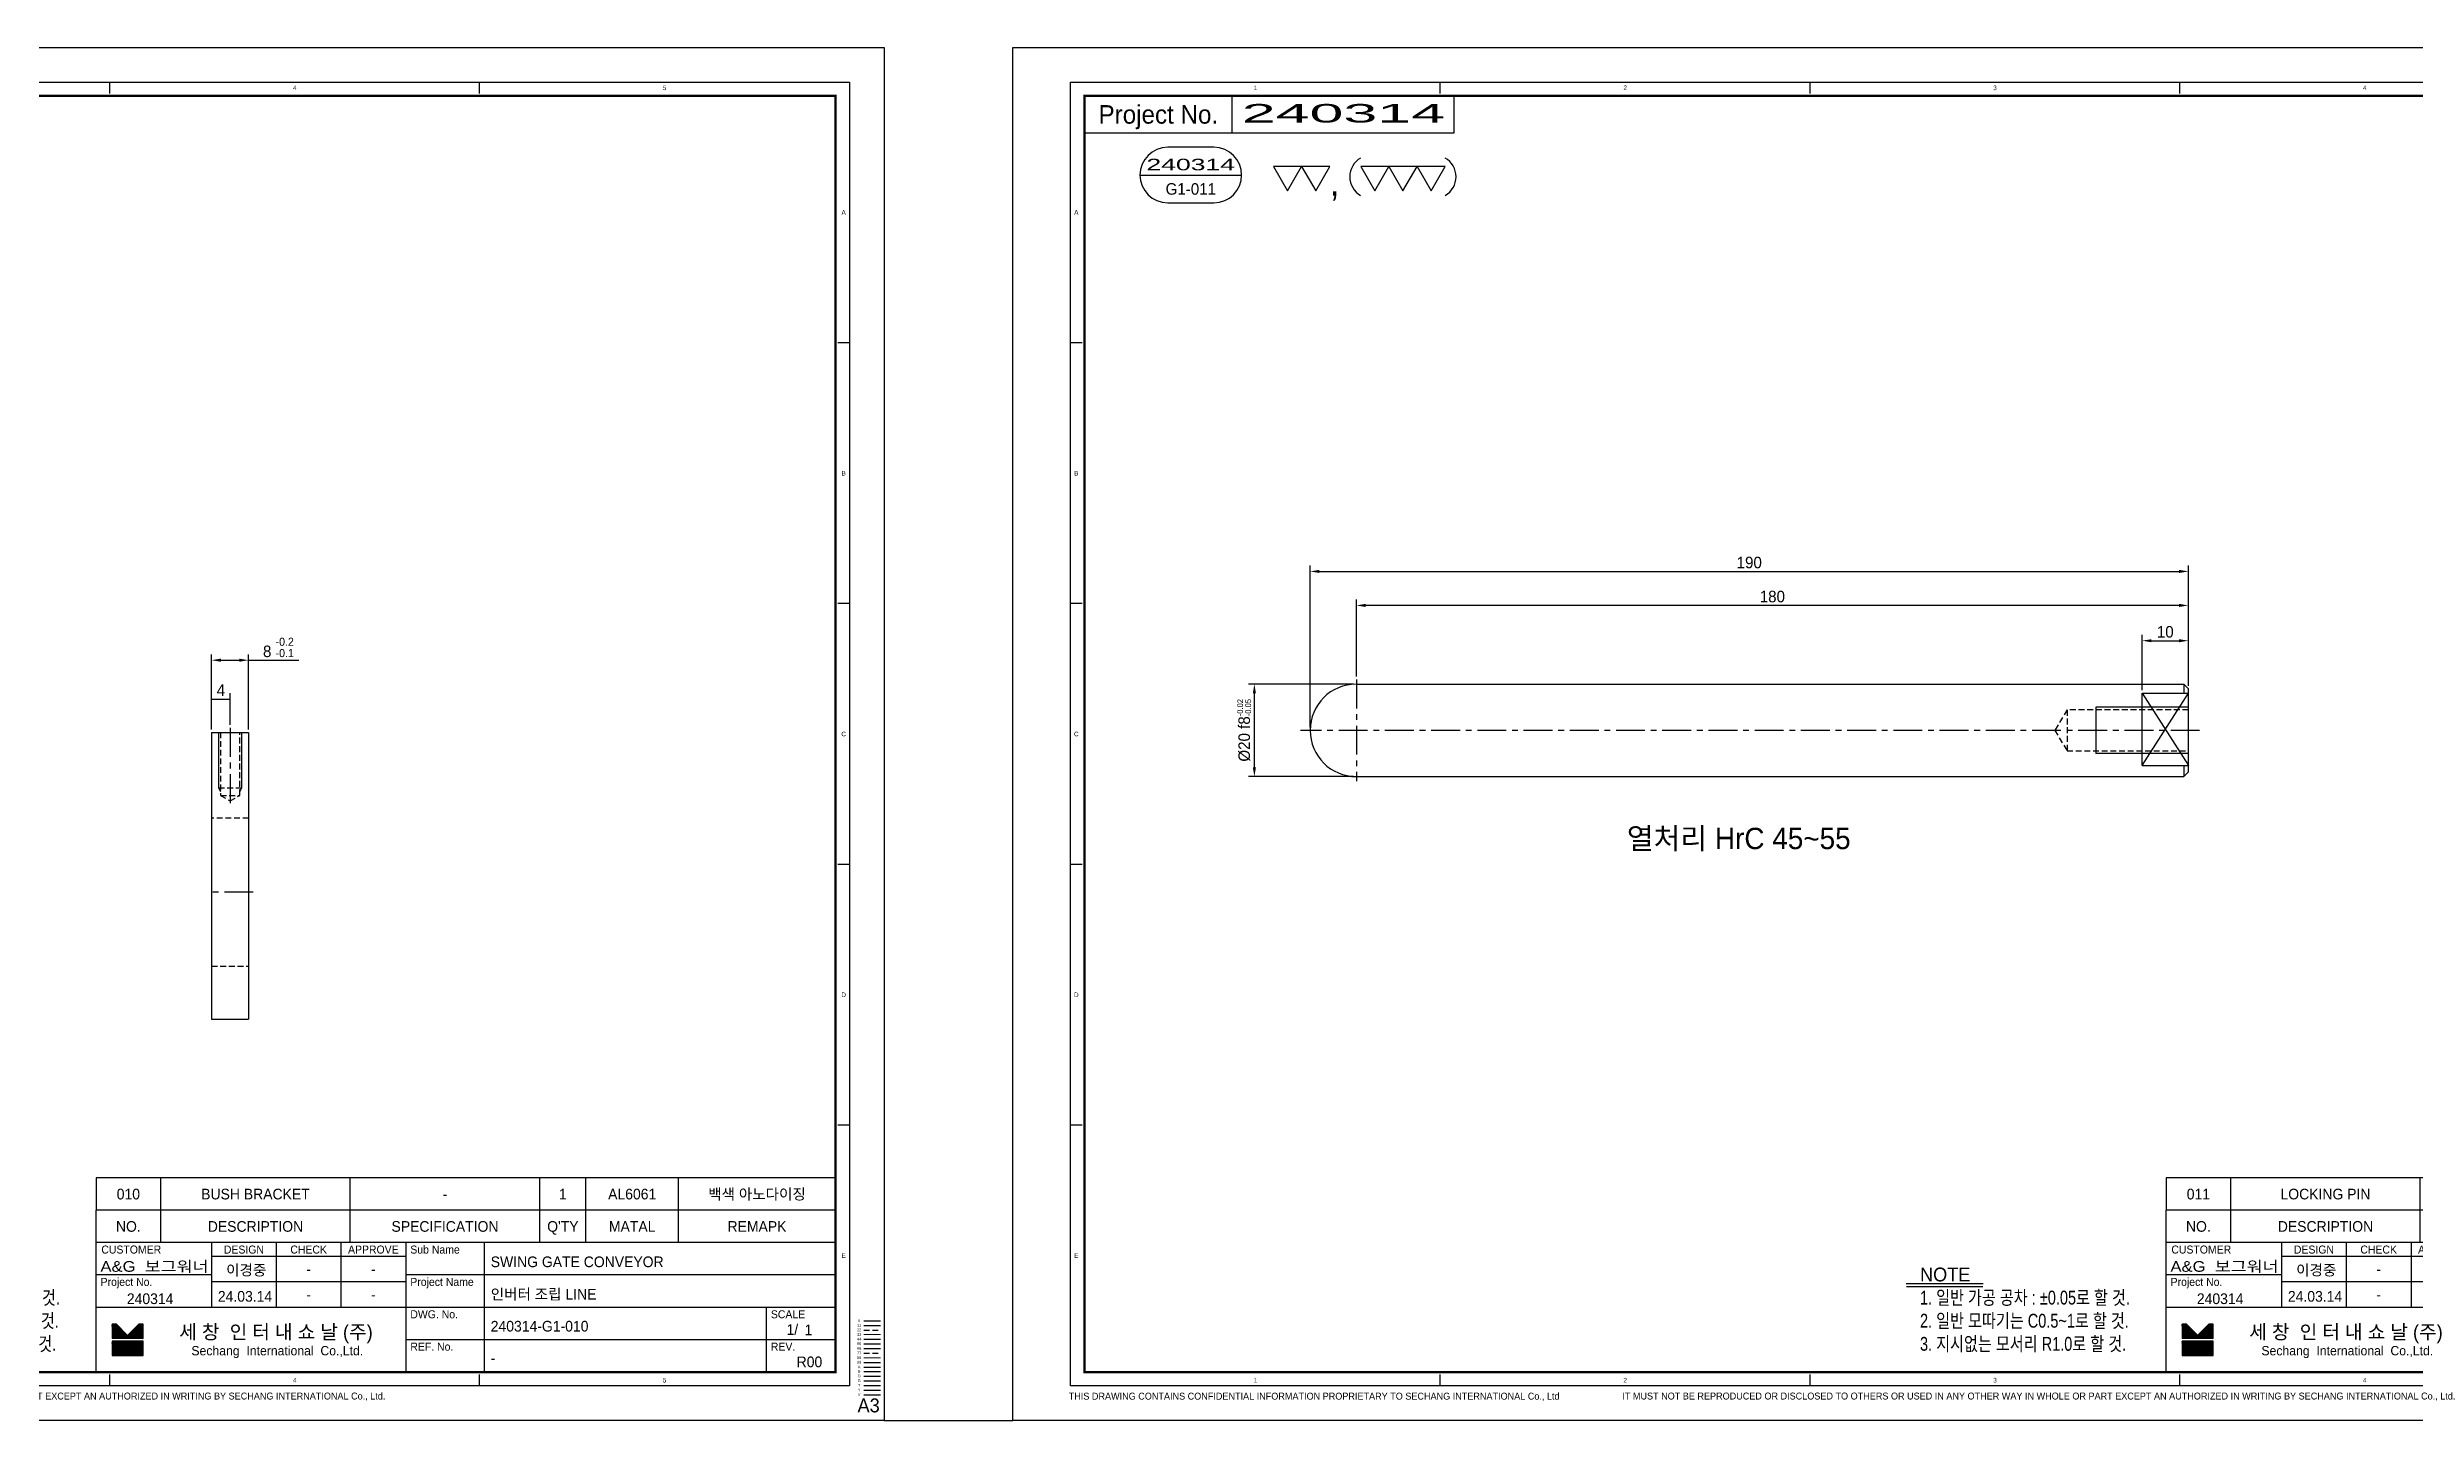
# Model space of a CAD drawing. Header units: inches. Extents: x 0 to 77285, y -118 to 40065.
# Drawn here: x 72511 to 73023, y 14981 to 15278 of the extents above; entities that cross this region are included whole.
import ezdxf
from ezdxf.enums import TextEntityAlignment as Align

# ---------------------------------------------------------------- set-up
doc = ezdxf.new("R2010")
doc.units = ezdxf.units.IN
doc.header["$LTSCALE"] = 5
doc.header["$MEASUREMENT"] = 0
for name, pattern in [('CENTER', [2, 1.25, -0.25, 0.25, -0.25]), ('HIDDEN', [0.375, 0.25, -0.125]), ('PHANTOM', [2.5, 1.25, -0.25, 0.25, -0.25, 0.25, -0.25])]:
    doc.linetypes.add(name, pattern=pattern)
for name, color, linetype in [('11', 1, 'CENTER'), ('22', 2, 'HIDDEN'), ('44', 4, 'Continuous'), ('55', 5, 'Continuous'), ('66', 6, 'PHANTOM'), ('77', 40, 'HIDDEN'), ('99', 181, 'Continuous'), ('A', 8, 'Continuous'), ('B', 123, 'Continuous'), ('D', 3, 'Continuous'), ('G', 231, 'Continuous'), ('T', 3, 'Continuous'), ('VV', 1, 'Continuous'), ('Y', 60, 'Continuous')]:
    doc.layers.add(name, color=color, linetype=linetype)
doc.layers.add('33', color=3, linetype='PHANTOM', lineweight=9)
doc.layers.add('88', color=35, linetype='Continuous', lineweight=5)
doc.styles.add('SCI', font='')
doc.styles.get('SCI').set_extended_font_data('Gulim')
doc.dimstyles.new('SCH', dxfattribs={"dimtxt": 2.5, "dimasz": 2, "dimexe": 1.25, "dimexo": 0.625, "dimtad": 1, "dimdec": 8, "dimtxsty": 'SCI', "dimcen": 2.5, "dimclrd": 4, "dimclre": 4, "dimclrt": 7, "dimadec": 8, "dimazin": 2, "dimtfac": 1, "dimtdec": 8, "dimtmove": 0, "dimatfit": 3, "dimfxl": 1, "dimarcsym": 0})

# ---------------------------------------------------------------- blocks, each defined once
blk = doc.blocks.new('A$C85a0b162')
for p, q in [((-180, 10), (-1, 10)), ((-10, -7.64), (-10, 8.05)), ((-10, 8.05), (0, 8.05)), ((-10, -7.64), (0, 8.05)), ((-10, 8.05), (0, -7.64)), ((0, 9), (-1, 10)), ((-1, 10), (-1, 8.05)), ((0, -9), (0, 9)), ((-180, -10), (-1, -10)), ((-10, -7.64), (0, -7.64)), ((-1, -7.64), (-1, -10)), ((-1, -10), (0, -9))]:
    blk.add_line(p, q)
blk.add_arc((-180, 0), 10, 90, 270)
at = {"layer": '11'}
for p, q in [((-180, 11), (-180, -11)), ((2.44, 0), (-192.07, 0))]:
    blk.add_line(p, q, dxfattribs=at)
at = {"layer": '22'}
for p, q in [((-26.25, 4.4), (-28.89, 0)), ((-28.89, 0), (-26.25, -4.4)), ((-26.25, 4.4), (-26.25, -4.4)), ((0, 4.4), (-26.25, 4.4)), ((-26.25, -4.4), (0, -4.4))]:
    blk.add_line(p, q, dxfattribs=at)
at = {"layer": 'T'}
for p, q in [((0, 5), (-20, 5)), ((-20, 5), (-20, -5)), ((0, -5), (-20, -5))]:
    blk.add_line(p, q, dxfattribs=at)
blk = doc.blocks.new('A$C11216098')
for p, q in [((-62, -8), (-62, 0)), ((0, 0), (-62, 0)), ((0, -8), (0, 0)), ((0, -8), (-62, -8))]:
    blk.add_line(p, q)
at = {"layer": '11'}
for p, q in [((-34.5, 1), (-34.5, -9)), ((1, -4), (-15.79, -4))]:
    blk.add_line(p, q, dxfattribs=at)
at = {"layer": '22'}
for p, q in [((-50.5, -8), (-50.5, 0)), ((-18.5, 0), (-18.5, -8)), ((-14.79, -4), (-13.6, -1.93)), ((-13.6, -6.07), (-14.79, -4)), ((-13.6, -1.93), (0, -1.93)), ((-13.6, -6.07), (-13.6, -1.93)), ((-12, -6.5), (-12, -1.5)), ((0, -6.07), (-13.6, -6.07))]:
    blk.add_line(p, q, dxfattribs=at)
at = {"layer": 'T'}
for p, q in [((-12.75, -1.93), (-12, -1.5)), ((-12, -1.5), (0, -1.5)), ((-12, -6.5), (-12.75, -6.07)), ((0, -6.5), (-12, -6.5))]:
    blk.add_line(p, q, dxfattribs=at)
blk = doc.blocks.new('J2')
for p, q in [((0, 2.25), (-2.6, 2.25)), ((-2.6, 2.25), (-1.3, 0)), ((-1.3, 0), (0, 2.25)), ((2.6, 2.25), (0, 2.25)), ((0, 2.25), (1.3, 0)), ((1.3, 0), (2.6, 2.25))]:
    blk.add_line(p, q)
blk = doc.blocks.new('J3')
for p, q in [((-3.9, 2.25), (-2.6, 0)), ((-1.3, 2.25), (-3.9, 2.25)), ((-2.6, 0), (-1.3, 2.25)), ((-1.3, 2.25), (0, 0)), ((1.3, 2.25), (-1.3, 2.25)), ((0, 0), (1.3, 2.25)), ((1.3, 2.25), (2.6, 0)), ((3.9, 2.25), (1.3, 2.25)), ((2.6, 0), (3.9, 2.25))]:
    blk.add_line(p, q)
blk = doc.blocks.new('A$C645fd8c3')
at = {"linetype": 'Continuous'}
h = blk.add_hatch(dxfattribs=at)
h.set_pattern_fill('ANSI31', color=5, scale=0.563055, style=0)
h.set_pattern_definition([(45, (-482.600826, -378.99261), (-0.04976753, 0.04976753), [])])
h.paths.add_polyline_path([(259.73, -279.27), (259.73, -276.17), (258.74, -276.17), (256.35, -278.56), (253.96, -276.17), (252.97, -276.17), (252.97, -279.27)])
h.paths.add_polyline_path([(252.97, -279.83), (252.97, -282.93), (259.73, -282.93), (259.73, -279.83)])
at = {"color": 2}
for p, q in [((12.5, -289.5), (12.5, -7.5)), ((12.5, -7.5), (412.5, -7.5)), ((92.5, -10), (92.5, -7.5)), ((172.5, -10), (172.5, -7.5)), ((252.5, -10), (252.5, -7.5)), ((332.5, -10), (332.5, -7.5)), ((412.5, -7.5), (412.5, -289.5)), ((15, -63.9), (12.5, -63.9)), ((412.5, -63.9), (410, -63.9)), ((15, -120.3), (12.5, -120.3)), ((412.5, -120.3), (410, -120.3)), ((15, -176.7), (12.5, -176.7)), ((412.5, -176.7), (410, -176.7)), ((15, -233.1), (12.5, -233.1)), ((412.5, -233.1), (410, -233.1)), ((412.5, -289.5), (12.5, -289.5)), ((92.5, -289.5), (92.5, -287)), ((172.5, -289.5), (172.5, -287)), ((252.5, -289.5), (252.5, -287)), ((332.5, -289.5), (332.5, -287))]:
    blk.add_line(p, q, dxfattribs=at)
at = {"color": 40}
for p, q in [((47.5, -18.5), (47.5, -10.5)), ((95.5, -18.5), (95.5, -10.5))]:
    blk.add_line(p, q, dxfattribs=at)
at = {"color": 7, "linetype": 'Continuous'}
blk.add_line((27.52, -27.62), (49.52, -27.62), dxfattribs=at)
for p, q in [((409.5, -244.5), (249.5, -244.5)), ((249.5, -244.5), (249.5, -251.5)), ((249.5, -286.5), (249.5, -251.5)), ((409.5, -251.5), (249.5, -251.5)), ((409.5, -258.5), (249.5, -258.5)), ((316.5, -258.5), (316.5, -286.5)), ((316.5, -261.5), (274.5, -261.5)), ((316.5, -267), (274.5, -267)), ((415.59, -275.4), (419.2, -275.4))]:
    blk.add_line(p, q)
at = {"color": 3}
for p, q in [((263.5, -251.5), (263.5, -244.5)), ((304.5, -251.5), (304.5, -244.5)), ((345.5, -251.5), (345.5, -244.5)), ((355.5, -251.5), (355.5, -244.5)), ((375.5, -251.5), (375.5, -244.5)), ((263.5, -258.5), (263.5, -251.5)), ((304.5, -258.5), (304.5, -251.5)), ((345.5, -258.5), (345.5, -251.5)), ((355.5, -258.5), (355.5, -251.5)), ((375.5, -258.5), (375.5, -251.5)), ((274.5, -258.5), (274.5, -272.5)), ((288.5, -258.5), (288.5, -272.5)), ((302.5, -258.5), (302.5, -272.5)), ((333.5, -258.5), (333.5, -286.5)), ((274.5, -265.5), (249.5, -265.5)), ((409.58, -265.5), (316.5, -265.5)), ((409.5, -272.5), (249.5, -272.5)), ((409.58, -279.5), (316.5, -279.5))]:
    blk.add_line(p, q, dxfattribs=at)
at = {"color": 5, "linetype": 'Continuous'}
for p, q in [((252.97, -276.17), (252.97, -279.27)), ((253.96, -276.17), (252.97, -276.17)), ((253.96, -276.17), (256.35, -278.56)), ((258.74, -276.17), (256.35, -278.56)), ((259.73, -276.17), (258.74, -276.17)), ((259.73, -279.27), (259.73, -276.17)), ((259.73, -279.27), (252.97, -279.27)), ((252.97, -279.83), (252.97, -282.93)), ((259.73, -279.83), (252.97, -279.83)), ((259.73, -282.93), (259.73, -279.83)), ((252.97, -282.93), (259.73, -282.93))]:
    blk.add_line(p, q, dxfattribs=at)
at = {"color": 40, "const_width": 0.5}
blk.add_lwpolyline([(15.5, -286.5), (15.5, -10.5), (409.5, -10.5), (409.5, -286.5)], close=True, dxfattribs=at)
at = {"color": 40}
blk.add_lwpolyline([(15.5, -18.5), (95.5, -18.5)], dxfattribs=at)
blk.add_lwpolyline([(33.52, -21.62, 1), (33.52, -33.62), (43.52, -33.62, 1), (43.52, -21.62)], format="xyb", close=True)
at = {"const_width": 0.257}
blk.add_lwpolyline([(193.31, -268.04), (209.91, -268.04)], dxfattribs=at)
at = {"color": 3}
blk.add_lwpolyline([(193.31, -267.35), (209.91, -267.35)], dxfattribs=at)
for centre, start, end in [((77.61, -27.99), 120, 240), ((91.22, -27.99), 300, 60)]:
    blk.add_arc(centre, 4.69, start, end)
at = {"layer": '11'}
blk.add_line((415.59, -276.4), (419.2, -276.4), dxfattribs=at)
at = {"layer": '22'}
blk.add_line((415.59, -277.4), (419.2, -277.4), dxfattribs=at)
at = {"layer": '33'}
blk.add_line((415.59, -278.4), (419.2, -278.4), dxfattribs=at)
at = {"layer": '44'}
blk.add_line((415.59, -279.4), (419.2, -279.4), dxfattribs=at)
at = {"layer": '55'}
blk.add_line((415.59, -280.4), (419.2, -280.4), dxfattribs=at)
at = {"layer": '66'}
blk.add_line((415.59, -281.4), (419.2, -281.4), dxfattribs=at)
at = {"layer": '77'}
blk.add_line((415.59, -282.4), (419.2, -282.4), dxfattribs=at)
at = {"layer": '88'}
blk.add_line((415.59, -283.4), (419.2, -283.4), dxfattribs=at)
at = {"layer": '99'}
blk.add_line((415.59, -284.4), (419.2, -284.4), dxfattribs=at)
at = {"layer": 'A'}
blk.add_line((415.59, -285.4), (419.2, -285.4), dxfattribs=at)
at = {"layer": 'B'}
blk.add_line((415.59, -286.4), (419.2, -286.4), dxfattribs=at)
at = {"layer": 'D'}
blk.add_line((415.59, -287.4), (419.2, -287.4), dxfattribs=at)
at = {"layer": 'Defpoints', "color": 1}
blk.add_lwpolyline([(0, -297), (0, 0), (420, 0), (420, -297)], close=True, dxfattribs=at)
at = {"layer": 'G'}
blk.add_line((415.59, -288.4), (419.2, -288.4), dxfattribs=at)
at = {"layer": 'T'}
for p, q in [((394.5, -272.5), (394.5, -286.5)), ((415.59, -289.4), (419.2, -289.4))]:
    blk.add_line(p, q, dxfattribs=at)
at = {"layer": 'VV'}
blk.add_line((415.59, -291.4), (419.2, -291.4), dxfattribs=at)
at = {"layer": 'Y'}
blk.add_line((415.59, -290.4), (419.2, -290.4), dxfattribs=at)
at = {"xscale": 2.34375, "yscale": 2.34375, "zscale": 2.34375}
for name, p in [('J2', (62.5, -31.03)), ('J3', (84.42, -31.03))]:
    blk.add_blockref(name, p, dxfattribs=at)
at = {"color": 2, "style": 'SCI'}
for s, p in [('1', (52.5, -8.75)), ('2', (132.5, -8.75)), ('3', (212.5, -8.75)), ('4', (292.5, -8.75)), ('5', (372.5, -8.75)), ('A', (13.75, -35.7)), ('A', (411.25, -35.7)), ('B', (13.75, -92.1)), ('B', (411.25, -92.1)), ('C', (13.75, -148.5)), ('C', (411.25, -148.5)), ('D', (13.75, -204.9)), ('D', (411.25, -204.9)), ('E', (13.75, -261.3)), ('E', (411.25, -261.3)), ('E', (411.25, -261.3)), ('1', (52.5, -288.25)), ('2', (132.5, -288.25)), ('3', (212.5, -288.25)), ('4', (292.5, -288.25)), ('5', (372.5, -288.25))]:
    blk.add_text(s, height=1, dxfattribs=at).set_placement(p, align=Align.MIDDLE_CENTER)
at = {"style": 'SCI'}
for s, height, p in [('Project No.', 4, (31.5, -14.5)), (',', 5.86, (69.61, -29.14)), ('NO.', 2.308, (256.5, -255)), ('DESCRIPTION', 2.3077, (284, -255)), ('SPECIFICATION', 2.3077, (325, -255)), ("Q'TY", 2.308, (350.5, -255)), ('MATAL', 2.308, (365.5, -255)), ('REMAPK', 2.308, (392.5, -255)), ('DESIGN', 1.731, (281.5, -260)), ('CHECK', 1.731, (295.5, -260)), ('APPROVE', 1.731, (309.5, -260)), ('이경중', 2.308, (282, -264.44)), ('-', 2.31, (295.5, -264.25)), ('-', 2.31, (309.5, -264.25)), ('세 창  인 터 내 쇼 날 (주)', 3.0296, (288.44, -277.82)), ('0', 0.6, (414.6, -275.37)), ('Sechang  International  Co.,Ltd.', 2.0198, (288.72, -281.87))]:
    blk.add_text(s, height=height, dxfattribs=at).set_placement(p, align=Align.MIDDLE_CENTER)
for s, height, p in [('CUSTOMER', 1.731, (250.65, -260)), ('Sub Name', 1.731, (317.5, -260)), ('Project No.', 1.7308, (250.5, -267)), ('Project Name', 1.7308, (317.5, -267)), ('DWG. No.', 1.731, (317.5, -274)), ('SCALE', 1.731, (395.5, -274)), ('REF. No.', 1.731, (317.5, -281)), ('REV.', 1.731, (395.5, -281))]:
    blk.add_text(s, height=height, dxfattribs=at).set_placement(p, align=Align.MIDDLE_LEFT)
at = {"color": 40, "style": 'SCI'}
for s, height, p in [('-', 2.31, (295.5, -269.75)), ('-', 2.31, (309.5, -269.75)), ('1/', 2.308, (400.15, -277.29))]:
    blk.add_text(s, height=height, dxfattribs=at).set_placement(p, align=Align.MIDDLE_CENTER)
at = {"color": 3, "linetype": 'Continuous', "style": 'SCI'}
for s, p in [('THIS DRAWING CONTAINS CONFIDENTIAL INFORMATION PROPRIETARY TO SECHANG INTERNATIONAL Co., Ltd  ', (12.11, -292.46)), ('IT MUST NOT BE REPRODUCED OR DISCLOSED TO OTHERS OR USED IN ANY OTHER WAY IN WHOLE OR PART EXCEPT AN AUTHORIZED IN WRITING BY SECHANG INTERNATIONAL Co., Ltd.', (131.88, -292.43))]:
    blk.add_text(s, height=1.5, dxfattribs=at).set_placement(p)
at = {"color": 2, "style": 'SCI'}
blk.add_text('A3', height=3, dxfattribs=at).set_placement((419.05, -296.11), align=Align.BOTTOM_RIGHT)
at = {"color": 40, "insert": (196.28, -263.89), "char_height": 3, "attachment_point": 1, "style": 'SCI'}
blk.add_mtext_dynamic_manual_height_columns('NOTE{\\W0.8;\\P1. 일반 가공 공차 : %%P0.05로 할 것.\\P2. 일반 모따기는 C0.5~1로 할 것.\\P3. 지시없는 모서리 R1.0로 할 것.}', width=205.982, gutter_width=1.29, heights=[0], dxfattribs=at)
at = {"layer": '11', "style": 'SCI'}
blk.add_text('11', height=0.6, dxfattribs=at).set_placement((414.6, -276.37), align=Align.MIDDLE_CENTER)
at = {"layer": '22', "style": 'SCI'}
blk.add_text('22', height=0.6, dxfattribs=at).set_placement((414.6, -277.37), align=Align.MIDDLE_CENTER)
at = {"layer": '33', "style": 'SCI'}
blk.add_text('33', height=0.6, dxfattribs=at).set_placement((414.6, -278.37), align=Align.MIDDLE_CENTER)
at = {"layer": '44', "style": 'SCI'}
blk.add_text('44', height=0.6, dxfattribs=at).set_placement((414.6, -279.37), align=Align.MIDDLE_CENTER)
at = {"layer": '55', "style": 'SCI'}
blk.add_text('55', height=0.6, dxfattribs=at).set_placement((414.6, -280.37), align=Align.MIDDLE_CENTER)
at = {"layer": '66', "style": 'SCI'}
blk.add_text('66', height=0.6, dxfattribs=at).set_placement((414.6, -281.37), align=Align.MIDDLE_CENTER)
at = {"layer": '77', "style": 'SCI'}
blk.add_text('77', height=0.6, dxfattribs=at).set_placement((414.6, -282.37), align=Align.MIDDLE_CENTER)
at = {"layer": '88', "style": 'SCI'}
blk.add_text('88', height=0.6, dxfattribs=at).set_placement((414.6, -283.37), align=Align.MIDDLE_CENTER)
at = {"layer": '99', "style": 'SCI'}
blk.add_text('99', height=0.6, dxfattribs=at).set_placement((414.6, -284.37), align=Align.MIDDLE_CENTER)
at = {"layer": 'A', "style": 'SCI'}
blk.add_text('A', height=0.6, dxfattribs=at).set_placement((414.6, -285.37), align=Align.MIDDLE_CENTER)
at = {"layer": 'B', "style": 'SCI'}
blk.add_text('B', height=0.6, dxfattribs=at).set_placement((414.6, -286.37), align=Align.MIDDLE_CENTER)
at = {"layer": 'D', "style": 'SCI'}
blk.add_text('D', height=0.6, dxfattribs=at).set_placement((414.6, -287.37), align=Align.MIDDLE_CENTER)
at = {"layer": 'G', "style": 'SCI'}
blk.add_text('G', height=0.6, dxfattribs=at).set_placement((414.6, -288.37), align=Align.MIDDLE_CENTER)
at = {"layer": 'T', "style": 'SCI'}
blk.add_text('T', height=0.6, dxfattribs=at).set_placement((414.6, -289.37), align=Align.MIDDLE_CENTER)
at = {"layer": 'VV', "style": 'SCI'}
blk.add_text('V', height=0.6, dxfattribs=at).set_placement((414.6, -291.37), align=Align.MIDDLE_CENTER)
at = {"layer": 'Y', "style": 'SCI'}
blk.add_text('Y', height=0.6, dxfattribs=at).set_placement((414.6, -290.37), align=Align.MIDDLE_CENTER)
blk = doc.blocks.new('*D1584')
at = {"color": 4, "lineweight": -2, "transparency": 16777216}
for p, q in [((72546.42, 15130.43), (72546.42, 15138.29)), ((72546.42, 15137.04), (72550.42, 15137.04)), ((72550.42, 15131.43), (72550.42, 15138.29))]:
    blk.add_line(p, q, dxfattribs=at)
at = {"layer": 'Defpoints', "color": 0, "transparency": 16777216}
for p in [(72550.42, 15137.04), (72546.42, 15129.8), (72550.42, 15130.8)]:
    blk.add_point(p, dxfattribs=at)
at = {"color": 7, "transparency": 16777216, "insert": (72548.42, 15138.95), "char_height": 2.5, "attachment_point": 5, "style": 'SCI'}
blk.add_mtext('4', dxfattribs=at)
blk = doc.blocks.new('*D1585')
at = {"color": 4, "lineweight": -2, "transparency": 16777216}
for p, q in [((72546.42, 15130.43), (72546.42, 15146.69)), ((72548.42, 15145.44), (72552.42, 15145.44)), ((72554.42, 15130.43), (72554.42, 15146.69)), ((72554.42, 15145.44), (72565.32, 15145.44))]:
    blk.add_line(p, q, dxfattribs=at)
at = {"color": 4, "transparency": 16777216}
for points in [[(72548.42, 15145.77), (72548.42, 15145.1), (72546.42, 15145.44)], [(72552.42, 15145.77), (72552.42, 15145.1), (72554.42, 15145.44)]]:
    blk.add_solid(points, dxfattribs=at)
at = {"layer": 'Defpoints', "color": 0, "transparency": 16777216}
for p in [(72554.42, 15145.44), (72546.42, 15129.8), (72554.42, 15129.8)]:
    blk.add_point(p, dxfattribs=at)
at = {"color": 7, "transparency": 16777216, "insert": (72560.87, 15148.18), "char_height": 2.5, "attachment_point": 5, "style": 'SCI'}
blk.add_mtext('8 {\\H0.7x;\\S-0.2^ -0.1;} ', dxfattribs=at)
blk = doc.blocks.new('*D1592')
at = {"color": 4, "lineweight": -2, "transparency": 16777216}
for p, q in [((72964.07, 15138.94), (72964.07, 15150.9)), ((72966.07, 15149.65), (72972.07, 15149.65)), ((72974.07, 15139.89), (72974.07, 15150.9))]:
    blk.add_line(p, q, dxfattribs=at)
at = {"color": 4, "transparency": 16777216}
for points in [[(72966.07, 15149.98), (72966.07, 15149.32), (72964.07, 15149.65)], [(72972.07, 15149.98), (72972.07, 15149.32), (72974.07, 15149.65)]]:
    blk.add_solid(points, dxfattribs=at)
at = {"layer": 'Defpoints', "color": 0, "transparency": 16777216}
for p in [(72974.07, 15149.65), (72974.07, 15139.27), (72964.07, 15138.31)]:
    blk.add_point(p, dxfattribs=at)
at = {"color": 7, "transparency": 16777216, "insert": (72969.07, 15151.56), "char_height": 2.5, "attachment_point": 5, "style": 'SCI'}
blk.add_mtext('10', dxfattribs=at)
blk = doc.blocks.new('*D1593')
at = {"color": 4, "lineweight": -2, "transparency": 16777216}
for p, q in [((72794.07, 15141.89), (72794.07, 15158.53)), ((72972.07, 15157.28), (72796.07, 15157.28)), ((72974.07, 15139.89), (72974.07, 15158.53))]:
    blk.add_line(p, q, dxfattribs=at)
at = {"color": 4, "transparency": 16777216}
for points in [[(72796.07, 15157.62), (72796.07, 15156.95), (72794.07, 15157.28)], [(72972.07, 15157.62), (72972.07, 15156.95), (72974.07, 15157.28)]]:
    blk.add_solid(points, dxfattribs=at)
at = {"layer": 'Defpoints', "color": 0, "transparency": 16777216}
for p in [(72794.07, 15157.28), (72794.07, 15141.27), (72974.07, 15139.27)]:
    blk.add_point(p, dxfattribs=at)
at = {"color": 7, "transparency": 16777216, "insert": (72884.07, 15159.19), "char_height": 2.5, "attachment_point": 5, "style": 'SCI'}
blk.add_mtext('180', dxfattribs=at)
blk = doc.blocks.new('*D1594')
at = {"color": 4, "lineweight": -2, "transparency": 16777216}
for p, q in [((72784.07, 15130.89), (72784.07, 15165.89)), ((72786.07, 15164.64), (72972.07, 15164.64)), ((72974.07, 15139.89), (72974.07, 15165.89))]:
    blk.add_line(p, q, dxfattribs=at)
at = {"color": 4, "transparency": 16777216}
for points in [[(72786.07, 15164.97), (72786.07, 15164.3), (72784.07, 15164.64)], [(72972.07, 15164.97), (72972.07, 15164.3), (72974.07, 15164.64)]]:
    blk.add_solid(points, dxfattribs=at)
at = {"layer": 'Defpoints', "color": 0, "transparency": 16777216}
for p in [(72974.07, 15164.64), (72974.07, 15139.27), (72784.07, 15130.27)]:
    blk.add_point(p, dxfattribs=at)
at = {"color": 7, "transparency": 16777216, "insert": (72879.07, 15166.55), "char_height": 2.5, "attachment_point": 5, "style": 'SCI'}
blk.add_mtext('190', dxfattribs=at)
blk = doc.blocks.new('*D1595')
at = {"color": 4, "lineweight": -2, "transparency": 16777216}
for p, q in [((72793.45, 15140.27), (72770.76, 15140.27)), ((72772.01, 15122.27), (72772.01, 15138.27)), ((72793.45, 15120.27), (72770.76, 15120.27))]:
    blk.add_line(p, q, dxfattribs=at)
at = {"color": 4, "transparency": 16777216}
for points in [[(72771.68, 15138.27), (72772.35, 15138.27), (72772.01, 15140.27)], [(72771.68, 15122.27), (72772.35, 15122.27), (72772.01, 15120.27)]]:
    blk.add_solid(points, dxfattribs=at)
at = {"layer": 'Defpoints', "color": 0, "transparency": 16777216}
for p in [(72772.01, 15140.27), (72794.07, 15140.27), (72794.07, 15120.27)]:
    blk.add_point(p, dxfattribs=at)
at = {"color": 7, "transparency": 16777216, "insert": (72769.8, 15130.27), "char_height": 2.5, "attachment_point": 5, "rotation": 90, "style": 'SCI'}
blk.add_mtext('\\A1;%%C20{\\H1.00x; f8{\\H0.5x;\\S-0.02^ -0.05;}}', dxfattribs=at)

msp = doc.modelspace()

# ---------------------------------------------------------------- linework, layer by layer
at = {"layer": 'Defpoints'}
msp.add_line((72691.90624641, 14980.97591026), (72719.73483194, 14980.97591026), dxfattribs=at)

# ---------------------------------------------------------------- block references
at = {"color": 3}
for p in [(72271.90624641, 15277.97591026), (72719.73483194, 15277.97591026)]:
    msp.add_blockref('A$C645fd8c3', p, dxfattribs=at)
msp.add_blockref('A$C85a0b162', (72974.07123678, 15130.26845983))
at = {"xscale": -1, "rotation": 270}
msp.add_blockref('A$C11216098', (72554.42263704, 15129.80013059), dxfattribs=at)

# ---------------------------------------------------------------- texts
at = {"style": 'SCI'}
for height, width, p, p2 in [(4, 2.339307, (72769.28742957, 15261.72537937), (72813.24522252, 15261.72537937)), (2.5, 1.63101, (72748.65800429, 15251.38472722), (72767.81314405, 15251.38472722))]:
    msp.add_text('240314', height=height, dxfattribs=dict(at, width=width)).set_placement(p, p2, align=Align.FIT)
for s, height, p in [('G1-011', 2.5, (72758.25870837, 15247.35652815)), ('열처리 HrC 45~55', 4.6153846154, (72876.79575624, 15106.88095572)), ('010', 2.307692308, (72528.40624641, 15029.97591026)), ('BUSH BRACKET', 2.3076923077, (72555.90624641, 15029.97591852)), ('-', 2.30769231, (72596.90624641, 15029.97591026)), ('1', 2.30769231, (72622.40624641, 15029.97591026)), ('AL6061', 2.307692308, (72637.40624641, 15029.97591026)), ('백색 아노다이징', 2.307692308, (72664.40624641, 15029.97591026)), ('011', 2.307692308, (72976.23483194, 15029.97591026)), ('LOCKING PIN', 2.3076923077, (73003.73483194, 15029.97591852))]:
    msp.add_text(s, height=height, dxfattribs=at).set_placement(p, align=Align.MIDDLE_CENTER)
at = {"color": 40, "style": 'SCI'}
for s, height, p in [('SWING GATE CONVEYOR', 2.3076923077, (72606.80196687, 15015.32206411)), ('인버터 조립 LINE', 2.3076923077, (72606.80196687, 15008.32206411)), ('240314-G1-010', 2.3076923077, (72606.80196687, 15001.39898719)), ('1', 2.30769231, (72674.69685268, 15000.61052565)), ('-', 2.30769231, (72606.80196687, 14994.47591026))]:
    msp.add_text(s, height=height, dxfattribs=at).set_placement(p, align=Align.MIDDLE_LEFT)
at = {"color": 40, "style": 'SCI', "width": 1.12551}
for p, p2 in [((72522.3637445, 15013.17153334), (72545.74663143, 15013.17153334)), ((72970.19233003, 15013.17153334), (72993.57521697, 15013.17153334))]:
    msp.add_text('A&G_보그워너', height=2.307692308, dxfattribs=at).set_placement(p, p2, align=Align.FIT)
at = {"color": 40, "style": 'SCI'}
for s, p in [('240314', (72533.11610232, 15007.34129488)), ('24.03.14', (72553.6491615, 15007.86052565)), ('240314', (72980.94468786, 15007.34129488)), ('24.03.14', (73001.47774703, 15007.86052565)), ('R00', (72675.75240025, 14993.68744873))]:
    msp.add_text(s, height=2.307692308, dxfattribs=at).set_placement(p, align=Align.MIDDLE_CENTER)

# ---------------------------------------------------------------- dimensions: what is measured, and where the dimension line sits
for base, p1, p2, picture, middle in [((72974.0712367803, 15164.6374342406), (72784.0712367803, 15130.2684598296), (72974.0712367803, 15139.2684598296), '*D1594', (72879.0712367803, 15166.547387636)), ((72794.0712367803, 15157.2828088514), (72974.0712367803, 15139.2684598296), (72794.0712367803, 15141.2684598296), '*D1593', (72884.0712367803, 15159.1927622468)), ((72974.0712367803, 15149.6490016616), (72964.0712367803, 15138.3139743696), (72974.0712367803, 15139.2684598296), '*D1592', (72969.0712367803, 15151.5589550571)), ((72550.42263704, 15137.03754389), (72546.42263704, 15129.80013059), (72550.42263704, 15130.80013059), '*D1584', (72548.42263704, 15138.94583284))]:
    dim = msp.add_linear_dim(base=base, p1=p1, p2=p2, dimstyle='SCH')
    dim.commit()
    dim.dimension.update_dxf_attribs({"geometry": picture, "text_midpoint": middle})
dim = msp.add_linear_dim(base=(72554.4226370389, 15145.4377911972), p1=(72546.4226370389, 15129.8001305934), p2=(72554.4226370389, 15129.8001305934), text='<> {\\H0.7x;\\S-0.2^ -0.1;} ', dimstyle='SCH')
dim.commit()
dim.dimension.update_dxf_attribs({"geometry": '*D1585', "text_midpoint": (72560.873202951, 15148.1810224445)})
dim = msp.add_linear_dim(base=(72772.0122475708, 15140.2684598296), p1=(72794.0712367803, 15120.2684598296), p2=(72794.0712367803, 15140.2684598296), angle=90, text='%%C<>{\\H1.00x; f8{\\H0.5x;\\S-0.02^ -0.05;}}', dimstyle='SCH', override={"dimpost": '', "dimtol": 0, "dimlim": 0, "dimtp": -0.02, "dimtm": 0.053, "dimtfac": 1, "dimtdec": 2, "dimtolj": 1, "dimtzin": 8})
dim.commit()
dim.dimension.update_dxf_attribs({"geometry": '*D1595', "text_midpoint": (72769.8040806822, 15130.2684598296)})

doc.saveas('drawing.dxf')
